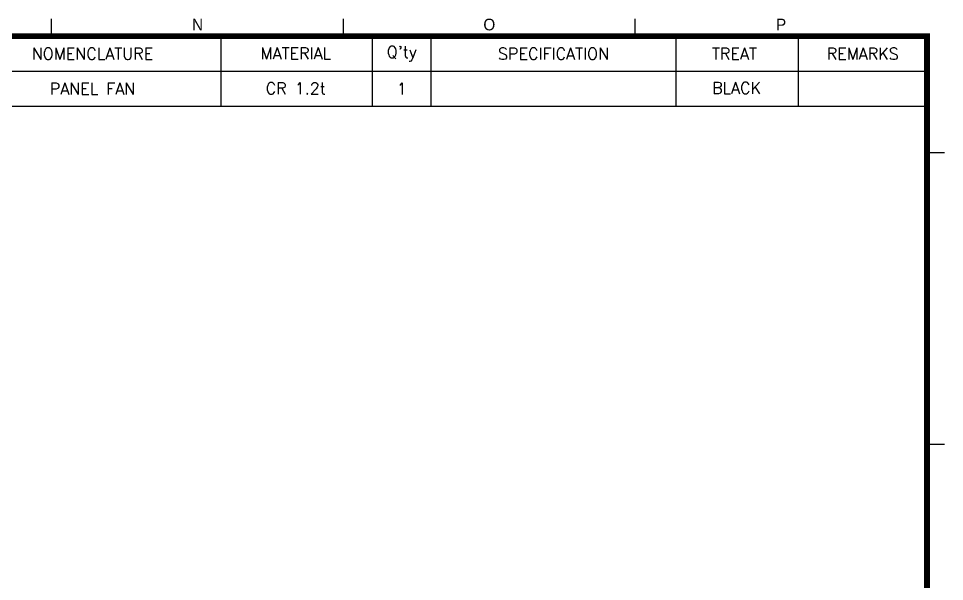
# Model space of a CAD drawing. Extents: x -425 to 6552, y -3049 to 3105.
# Drawn here: x 4660.1 to 4818.8, y -2104.2 to -2007.6 of the extents above; entities that cross this region are included whole.
import ezdxf
from ezdxf.enums import TextEntityAlignment as Align

# ---------------------------------------------------------------- set-up
doc = ezdxf.new("R2010")
doc.units = 0
doc.layers.get('0').update_dxf_attribs({"linetype": 'CONTINUOUS'})
doc.styles.add('SIM', font='simplex')
doc.styles.get("Standard").update_dxf_attribs({"font": 'gulim.ttc', "width": 0.8, "height": 2})

msp = doc.modelspace()

# ---------------------------------------------------------------- linework, layer by layer
for p, q in [((4665.82, -2010.65), (4665.82, -2007.65)), ((4665.82, -2010.65), (4665.82, -2007.65)), ((4715.82, -2010.65), (4715.82, -2007.65)), ((4715.82, -2010.65), (4715.82, -2007.65)), ((4765.82, -2010.65), (4765.82, -2007.65)), ((4765.82, -2010.65), (4765.82, -2007.65)), ((4694.82, -2010.65), (4694.82, -2022.65)), ((4720.82, -2022.65), (4720.82, -2010.65)), ((4730.82, -2010.65), (4730.82, -2022.65)), ((4772.82, -2022.65), (4772.82, -2010.65)), ((4793.82, -2022.65), (4793.82, -2010.65)), ((4640.82, -2016.65), (4815.82, -2016.65)), ((4640.82, -2022.65), (4815.82, -2022.65)), ((4818.82, -2030.65), (4815.82, -2030.65)), ((4818.82, -2080.65), (4815.82, -2080.65))]:
    msp.add_line(p, q)
at = {"const_width": 1}
msp.add_lwpolyline([(4815.82, -2010.65), (4015.82, -2010.65), (4015.82, -2560.65), (4815.82, -2560.65)], close=True, dxfattribs=at)

# ---------------------------------------------------------------- texts
for s, p in [('N', (4690.82, -2008.65)), ('N', (4690.82, -2008.65)), ('O', (4740.82, -2008.65)), ('O', (4740.82, -2008.65)), ('P', (4790.82, -2008.65)), ('P', (4790.82, -2008.65))]:
    msp.add_text(s, height=2).set_placement(p, align=Align.MIDDLE)
at = {"style": 'SIM'}
for s, p in [('NOMENCLATURE', (4672.82, -2013.67)), ("Q'ty", (4725.82, -2013.67)), ('SPECIFICATION', (4751.82, -2013.67)), ('TREAT', (4782.82, -2013.67)), ('REMARKS', (4804.82, -2013.67)), ('PANEL FAN', (4672.82, -2019.67)), ('1', (4725.82, -2019.67)), ('BLACK', (4783.2, -2019.51))]:
    msp.add_text(s, height=2, dxfattribs=at).set_placement(p, align=Align.MIDDLE)
for s, p in [('MATERIAL', (4707.66, -2014.61)), ('CR 1.2t', (4707.66, -2020.61))]:
    msp.add_text(s, height=2, dxfattribs=at).set_placement(p, align=Align.CENTER)

doc.saveas('drawing.dxf')
